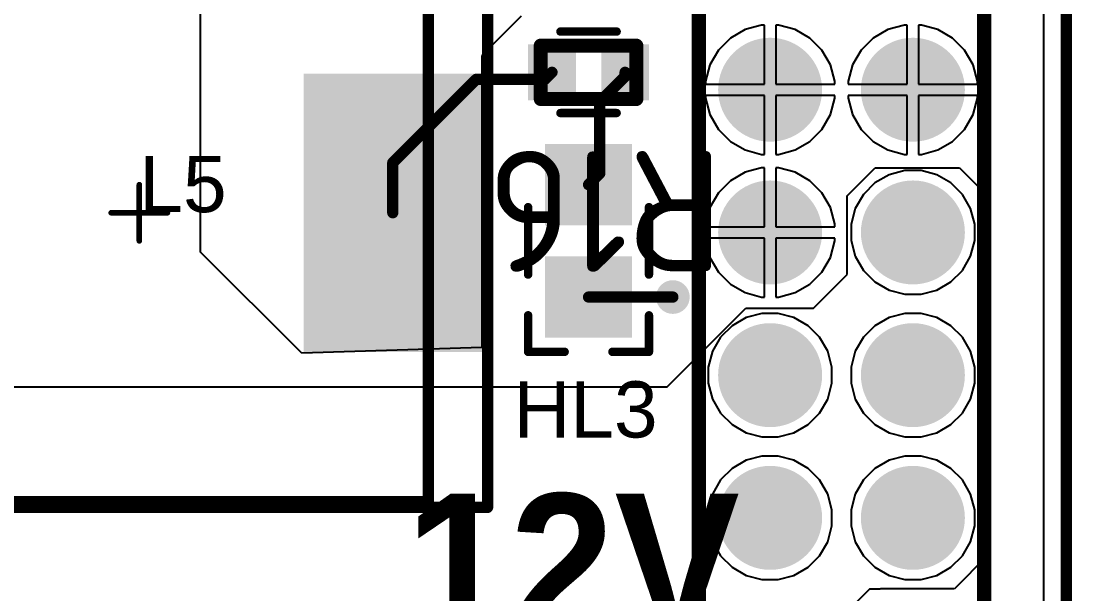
# Model space of a CAD drawing. Header units: inches. Extents: x -1.5 to 75.1, y -0.1 to 70.1.
# Drawn here: x 56.4 to 75.1, y 22.22 to 32.41 of the extents above; entities that cross this region are included whole.
import ezdxf

# ---------------------------------------------------------------- set-up
doc = ezdxf.new("R2010")
doc.units = ezdxf.units.IN
for name, color, linetype in [('Assembly Notes', 56, 'Continuous'), ('Bottom Layer', 5, 'Continuous'), ('Bottom Solder', 6, 'Continuous'), ('Mechanical 13', 56, 'Continuous'), ('Mechanical 15', 56, 'Continuous'), ('Mechanical 16', 56, 'Continuous'), ('Mechanical 4', 56, 'Continuous'), ('Mechanical 5', 56, 'Continuous'), ('Multi-Layer', 9, 'Continuous'), ('Pad Holes', 156, 'Continuous'), ('Top Layer', 1, 'Continuous'), ('Top Overlay', 2, 'Continuous'), ('Top Paste', 8, 'Continuous'), ('Top Solder', 216, 'Continuous'), ('Via Holes', 16, 'Continuous')]:
    doc.layers.add(name, color=color, linetype=linetype)
doc.styles.add('Arial', font='', dxfattribs={"height": 0.2})
doc.styles.add('Century Gothic_Bold', font='', dxfattribs={"height": 0.2})
doc.styles.add('GOST type B', font='', dxfattribs={"height": 0.2})
doc.styles.get('Arial').set_extended_font_data('Arial')
doc.styles.get('Century Gothic_Bold').set_extended_font_data('Century Gothic', bold=True)
doc.styles.get('GOST type B').set_extended_font_data('GOST type B')

# ---------------------------------------------------------------- blocks, each defined once
blk = doc.blocks.new('PLD40_105')
at = {"layer": 'Bottom Layer'}
h = blk.add_hatch(color=5, dxfattribs=at)
edge = h.paths.add_edge_path()
edge.add_arc((-11.43, 1.27), 0.8999982, 0, 360)
h = blk.add_hatch(color=5, dxfattribs=at)
edge = h.paths.add_edge_path()
edge.add_arc((-8.889999999999999, 1.27), 0.8999982, 0, 360)
h = blk.add_hatch(color=5, dxfattribs=at)
edge = h.paths.add_edge_path()
edge.add_arc((-6.35, 1.27), 0.8999982, 0, 360)
h = blk.add_hatch(color=5, dxfattribs=at)
edge = h.paths.add_edge_path()
edge.add_arc((-3.81, 1.27), 0.8999982, 0, 360)
h = blk.add_hatch(color=5, dxfattribs=at)
edge = h.paths.add_edge_path()
edge.add_arc((-11.43, -1.27), 0.8999982, 0, 360)
h = blk.add_hatch(color=5, dxfattribs=at)
edge = h.paths.add_edge_path()
edge.add_arc((-8.889999999999999, -1.27), 0.8999982, 0, 360)
h = blk.add_hatch(color=5, dxfattribs=at)
edge = h.paths.add_edge_path()
edge.add_arc((-6.35, -1.27), 0.8999982, 0, 360)
h = blk.add_hatch(color=5, dxfattribs=at)
edge = h.paths.add_edge_path()
edge.add_arc((-3.81, -1.27), 0.8999982, 0, 360)
at = {"layer": 'Bottom Solder'}
h = blk.add_hatch(color=6, dxfattribs=at)
edge = h.paths.add_edge_path()
edge.add_arc((-11.43, 1.27), 0.9249994199999999, 0, 360)
h = blk.add_hatch(color=6, dxfattribs=at)
edge = h.paths.add_edge_path()
edge.add_arc((-8.889999999999999, 1.27), 0.9249994199999999, 0, 360)
h = blk.add_hatch(color=6, dxfattribs=at)
edge = h.paths.add_edge_path()
edge.add_arc((-6.35, 1.27), 0.9249994199999999, 0, 360)
h = blk.add_hatch(color=6, dxfattribs=at)
edge = h.paths.add_edge_path()
edge.add_arc((-3.81, 1.27), 0.9249994199999999, 0, 360)
h = blk.add_hatch(color=6, dxfattribs=at)
edge = h.paths.add_edge_path()
edge.add_arc((-11.43, -1.27), 0.9249994199999999, 0, 360)
h = blk.add_hatch(color=6, dxfattribs=at)
edge = h.paths.add_edge_path()
edge.add_arc((-8.889999999999999, -1.27), 0.9249994199999999, 0, 360)
h = blk.add_hatch(color=6, dxfattribs=at)
edge = h.paths.add_edge_path()
edge.add_arc((-6.35, -1.27), 0.9249994199999999, 0, 360)
h = blk.add_hatch(color=6, dxfattribs=at)
edge = h.paths.add_edge_path()
edge.add_arc((-3.81, -1.27), 0.9249994199999999, 0, 360)
at = {"layer": 'Multi-Layer'}
h = blk.add_hatch(color=9, dxfattribs=at)
edge = h.paths.add_edge_path()
edge.add_arc((-11.43, 1.27), 0.8999982, 0, 360)
h = blk.add_hatch(color=9, dxfattribs=at)
edge = h.paths.add_edge_path()
edge.add_arc((-8.889999999999999, 1.27), 0.8999982, 0, 360)
h = blk.add_hatch(color=9, dxfattribs=at)
edge = h.paths.add_edge_path()
edge.add_arc((-6.35, 1.27), 0.8999982, 0, 360)
h = blk.add_hatch(color=9, dxfattribs=at)
edge = h.paths.add_edge_path()
edge.add_arc((-3.81, 1.27), 0.8999982, 0, 360)
h = blk.add_hatch(color=9, dxfattribs=at)
edge = h.paths.add_edge_path()
edge.add_arc((-11.43, -1.27), 0.8999982, 0, 360)
h = blk.add_hatch(color=9, dxfattribs=at)
edge = h.paths.add_edge_path()
edge.add_arc((-8.889999999999999, -1.27), 0.8999982, 0, 360)
h = blk.add_hatch(color=9, dxfattribs=at)
edge = h.paths.add_edge_path()
edge.add_arc((-6.35, -1.27), 0.8999982, 0, 360)
h = blk.add_hatch(color=9, dxfattribs=at)
edge = h.paths.add_edge_path()
edge.add_arc((-3.81, -1.27), 0.8999982, 0, 360)
at = {"layer": 'Pad Holes'}
h = blk.add_hatch(color=7, dxfattribs=at)
edge = h.paths.add_edge_path()
edge.add_arc((-11.43, 1.27), 0.499999, 0, 360)
h = blk.add_hatch(color=7, dxfattribs=at)
edge = h.paths.add_edge_path()
edge.add_arc((-8.889999999999999, 1.27), 0.499999, 0, 360)
h = blk.add_hatch(color=7, dxfattribs=at)
edge = h.paths.add_edge_path()
edge.add_arc((-6.35, 1.27), 0.499999, 0, 360)
h = blk.add_hatch(color=7, dxfattribs=at)
edge = h.paths.add_edge_path()
edge.add_arc((-3.81, 1.27), 0.499999, 0, 360)
h = blk.add_hatch(color=7, dxfattribs=at)
edge = h.paths.add_edge_path()
edge.add_arc((-11.43, -1.27), 0.499999, 0, 360)
h = blk.add_hatch(color=7, dxfattribs=at)
edge = h.paths.add_edge_path()
edge.add_arc((-8.889999999999999, -1.27), 0.499999, 0, 360)
h = blk.add_hatch(color=7, dxfattribs=at)
edge = h.paths.add_edge_path()
edge.add_arc((-6.35, -1.27), 0.499999, 0, 360)
h = blk.add_hatch(color=7, dxfattribs=at)
edge = h.paths.add_edge_path()
edge.add_arc((-3.81, -1.27), 0.499999, 0, 360)
at = {"layer": 'Top Layer'}
h = blk.add_hatch(color=1, dxfattribs=at)
edge = h.paths.add_edge_path()
edge.add_arc((-11.43, 1.27), 0.8999982, 0, 360)
h = blk.add_hatch(color=1, dxfattribs=at)
edge = h.paths.add_edge_path()
edge.add_arc((-8.889999999999999, 1.27), 0.8999982, 0, 360)
h = blk.add_hatch(color=1, dxfattribs=at)
edge = h.paths.add_edge_path()
edge.add_arc((-6.35, 1.27), 0.8999982, 0, 360)
h = blk.add_hatch(color=1, dxfattribs=at)
edge = h.paths.add_edge_path()
edge.add_arc((-3.81, 1.27), 0.8999982, 0, 360)
h = blk.add_hatch(color=1, dxfattribs=at)
edge = h.paths.add_edge_path()
edge.add_arc((-11.43, -1.27), 0.8999982, 0, 360)
h = blk.add_hatch(color=1, dxfattribs=at)
edge = h.paths.add_edge_path()
edge.add_arc((-8.889999999999999, -1.27), 0.8999982, 0, 360)
h = blk.add_hatch(color=1, dxfattribs=at)
edge = h.paths.add_edge_path()
edge.add_arc((-6.35, -1.27), 0.8999982, 0, 360)
h = blk.add_hatch(color=1, dxfattribs=at)
edge = h.paths.add_edge_path()
edge.add_arc((-3.81, -1.27), 0.8999982, 0, 360)
at = {"layer": 'Top Solder'}
h = blk.add_hatch(color=216, dxfattribs=at)
edge = h.paths.add_edge_path()
edge.add_arc((-11.43, 1.27), 0.9249994199999999, 0, 360)
h = blk.add_hatch(color=216, dxfattribs=at)
edge = h.paths.add_edge_path()
edge.add_arc((-8.889999999999999, 1.27), 0.9249994199999999, 0, 360)
h = blk.add_hatch(color=216, dxfattribs=at)
edge = h.paths.add_edge_path()
edge.add_arc((-6.35, 1.27), 0.9249994199999999, 0, 360)
h = blk.add_hatch(color=216, dxfattribs=at)
edge = h.paths.add_edge_path()
edge.add_arc((-3.81, 1.27), 0.9249994199999999, 0, 360)
h = blk.add_hatch(color=216, dxfattribs=at)
edge = h.paths.add_edge_path()
edge.add_arc((-11.43, -1.27), 0.9249994199999999, 0, 360)
h = blk.add_hatch(color=216, dxfattribs=at)
edge = h.paths.add_edge_path()
edge.add_arc((-8.889999999999999, -1.27), 0.9249994199999999, 0, 360)
h = blk.add_hatch(color=216, dxfattribs=at)
edge = h.paths.add_edge_path()
edge.add_arc((-6.35, -1.27), 0.9249994199999999, 0, 360)
h = blk.add_hatch(color=216, dxfattribs=at)
edge = h.paths.add_edge_path()
edge.add_arc((-3.81, -1.27), 0.9249994199999999, 0, 360)
at = {"layer": 'Mechanical 13'}
for points in [[(-25.4, 2.54, 0.254, 0.254, 0), (25.4, 2.54, 0.254, 0.254, 0)], [(-25.4, -2.54, 0.254, 0.254, 0), (25.4, -2.54, 0.254, 0.254, 0)]]:
    blk.add_lwpolyline(points, format="xyseb", dxfattribs=at)
blk = doc.blocks.new('0603R_123')
at = {"layer": 'Top Layer'}
for points in [[(-1.05000171, -0.47500032), (-1.05000171, 0.47500032), (-0.25000077, 0.47500032), (-0.25000077, -0.47500032)], [(0.24999823, -0.47500032), (0.24999823, 0.47500032), (1.04999917, 0.47500032), (1.04999917, -0.47500032)]]:
    blk.add_hatch(color=1, dxfattribs=at).paths.add_polyline_path(points)
at = {"layer": 'Top Paste'}
for points in [[(-1.05000171, -0.47500032), (-1.05000171, 0.47500032), (-0.25000077, 0.47500032), (-0.25000077, -0.47500032)], [(0.24999823, -0.47500032), (0.24999823, 0.47500032), (1.04999917, 0.47500032), (1.04999917, -0.47500032)]]:
    blk.add_hatch(color=8, dxfattribs=at).paths.add_polyline_path(points)
at = {"layer": 'Top Solder'}
for points in [[(-1.07500293, -0.50000154), (-1.07500293, 0.50000154), (-0.22499955, 0.50000154), (-0.22499955, -0.50000154)], [(0.22499701, -0.50000154), (0.22499701, 0.50000154), (1.07500039, 0.50000154), (1.07500039, -0.50000154)]]:
    blk.add_hatch(color=216, dxfattribs=at).paths.add_polyline_path(points)
at = {"layer": 'Assembly Notes'}
for points in [[(-0.8500008399999999, 0.47500032, 0.2499995, 0.2499995, 0), (-0.8500008399999999, -0.47500032, 0.2499995, 0.2499995, 0)], [(0.8499983, 0.47500032, 0.2499995, 0.2499995, 0), (-0.8500008399999999, 0.47500032, 0.2499995, 0.2499995, 0)], [(0.8499983, 0.47500032, 0.2499995, 0.2499995, 0), (0.8499983, -0.47500032, 0.2499995, 0.2499995, 0)], [(0.8499983, -0.47500032, 0.2499995, 0.2499995, 0), (-0.8500008399999999, -0.47500032, 0.2499995, 0.2499995, 0)]]:
    blk.add_lwpolyline(points, format="xyseb", dxfattribs=at)
for points in [[(-0.9125000799999999, 0.47500032, 0.12499848, 0.12499848, 1), (-0.7875015999999999, 0.47500032, 0.12499848, 0.12499848, 1)], [(-0.9125000799999999, 0.47500032, 0.12499848, 0.12499848, 1), (-0.7875015999999999, 0.47500032, 0.12499848, 0.12499848, 1)], [(0.78749906, 0.47500032, 0.12499848, 0.12499848, 1), (0.9124975399999999, 0.47500032, 0.12499848, 0.12499848, 1)], [(0.78749906, 0.47500032, 0.12499848, 0.12499848, 1), (0.9124975399999999, 0.47500032, 0.12499848, 0.12499848, 1)], [(-0.9125000799999999, -0.47500032, 0.12499848, 0.12499848, 1), (-0.7875015999999999, -0.47500032, 0.12499848, 0.12499848, 1)], [(-0.9125000799999999, -0.47500032, 0.12499848, 0.12499848, 1), (-0.7875015999999999, -0.47500032, 0.12499848, 0.12499848, 1)], [(0.78749906, -0.47500032, 0.12499848, 0.12499848, 1), (0.9124975399999999, -0.47500032, 0.12499848, 0.12499848, 1)], [(0.78749906, -0.47500032, 0.12499848, 0.12499848, 1), (0.9124975399999999, -0.47500032, 0.12499848, 0.12499848, 1)]]:
    blk.add_lwpolyline(points, format="xyseb", close=True, dxfattribs=at)
at = {"layer": 'Top Overlay'}
for points in [[(0.499999, 0.72500236, 0.1499997, 0.1499997, 0), (-0.499999, 0.72500236, 0.1499997, 0.1499997, 0)], [(0.499999, -0.72500236, 0.1499997, 0.1499997, 0), (-0.499999, -0.72500236, 0.1499997, 0.1499997, 0)]]:
    blk.add_lwpolyline(points, format="xyseb", dxfattribs=at)
for points in [[(-0.53749956, 0.72500236, 0.07499858, 0.07499858, 1), (-0.46249844, 0.72500236, 0.07499858, 0.07499858, 1)], [(0.46249844, 0.72500236, 0.07499858, 0.07499858, 1), (0.53749956, 0.72500236, 0.07499858, 0.07499858, 1)], [(-0.53749956, -0.72500236, 0.07499858, 0.07499858, 1), (-0.46249844, -0.72500236, 0.07499858, 0.07499858, 1)], [(0.46249844, -0.72500236, 0.07499858, 0.07499858, 1), (0.53749956, -0.72500236, 0.07499858, 0.07499858, 1)]]:
    blk.add_lwpolyline(points, format="xyseb", close=True, dxfattribs=at)
at = {"layer": 'Assembly Notes', "style": 'GOST type B'}
blk.add_text('R16', height=2.15000078, dxfattribs=at).set_placement((-2.40000028, 1.39999974))
blk = doc.blocks.new('IHLP_4040_139')
at = {"layer": 'Top Layer'}
for points in [[(-6.095999999999999, 2.4765), (-2.921, 2.4765), (-2.921, -2.4765), (-6.095999999999999, -2.4765)], [(2.921, 2.4765), (6.095999999999999, 2.4765), (6.095999999999999, -2.4765), (2.921, -2.4765)]]:
    blk.add_hatch(color=1, dxfattribs=at).paths.add_polyline_path(points)
at = {"layer": 'Top Paste'}
for points in [[(-6.095999999999999, 2.4765), (-2.921, 2.4765), (-2.921, -2.4765), (-6.095999999999999, -2.4765)], [(2.921, 2.4765), (6.095999999999999, 2.4765), (6.095999999999999, -2.4765), (2.921, -2.4765)]]:
    blk.add_hatch(color=8, dxfattribs=at).paths.add_polyline_path(points)
at = {"layer": 'Top Solder'}
for points in [[(-6.095999999999999, 2.4765), (-2.921, 2.4765), (-2.921, -2.4765), (-6.095999999999999, -2.4765)], [(2.921, 2.4765), (6.095999999999999, 2.4765), (6.095999999999999, -2.4765), (2.921, -2.4765)]]:
    blk.add_hatch(color=216, dxfattribs=at).paths.add_polyline_path(points)
at = {"layer": 'Mechanical 13'}
for points in [[(-5.1435, 5.1435, 0.1999996, 0.1999996, 0), (5.1435, 5.1435, 0.1999996, 0.1999996, 0)], [(-5.1435, -5.1435, 0.1999996, 0.1999996, 0), (-5.1435, 5.1435, 0.1999996, 0.1999996, 0)], [(5.1435, -5.1435, 0.1999996, 0.1999996, 0), (5.1435, 5.1435, 0.1999996, 0.1999996, 0)], [(-5.1435, -5.1435, 0.1999996, 0.1999996, 0), (5.1435, -5.1435, 0.1999996, 0.1999996, 0)]]:
    blk.add_lwpolyline(points, format="xyseb", dxfattribs=at)
for points in [[(-5.1934999, 5.1435, 0.0999998, 0.0999998, 1), (-5.0935001, 5.1435, 0.0999998, 0.0999998, 1)], [(-5.1934999, 5.1435, 0.0999998, 0.0999998, 1), (-5.0935001, 5.1435, 0.0999998, 0.0999998, 1)], [(5.0935001, 5.1435, 0.0999998, 0.0999998, 1), (5.1934999, 5.1435, 0.0999998, 0.0999998, 1)], [(5.0935001, 5.1435, 0.0999998, 0.0999998, 1), (5.1934999, 5.1435, 0.0999998, 0.0999998, 1)], [(-5.1934999, -5.1435, 0.0999998, 0.0999998, 1), (-5.0935001, -5.1435, 0.0999998, 0.0999998, 1)], [(-5.1934999, -5.1435, 0.0999998, 0.0999998, 1), (-5.0935001, -5.1435, 0.0999998, 0.0999998, 1)], [(5.0935001, -5.1435, 0.0999998, 0.0999998, 1), (5.1934999, -5.1435, 0.0999998, 0.0999998, 1)], [(5.0935001, -5.1435, 0.0999998, 0.0999998, 1), (5.1934999, -5.1435, 0.0999998, 0.0999998, 1)]]:
    blk.add_lwpolyline(points, format="xyseb", close=True, dxfattribs=at)
at = {"layer": 'Mechanical 15'}
for points in [[(-6.195999799999999, 5.2434998, 0.1999996, 0.1999996, 0), (6.195999799999999, 5.2434998, 0.1999996, 0.1999996, 0)], [(-6.195999799999999, -5.2434998, 0.1999996, 0.1999996, 0), (-6.195999799999999, 5.2434998, 0.1999996, 0.1999996, 0)], [(6.195999799999999, -5.2434998, 0.1999996, 0.1999996, 0), (6.195999799999999, 5.2434998, 0.1999996, 0.1999996, 0)], [(-6.195999799999999, -5.2434998, 0.1999996, 0.1999996, 0), (6.195999799999999, -5.2434998, 0.1999996, 0.1999996, 0)]]:
    blk.add_lwpolyline(points, format="xyseb", dxfattribs=at)
for points in [[(-6.2459997, 5.2434998, 0.0999998, 0.0999998, 1), (-6.1459999, 5.2434998, 0.0999998, 0.0999998, 1)], [(-6.2459997, 5.2434998, 0.0999998, 0.0999998, 1), (-6.1459999, 5.2434998, 0.0999998, 0.0999998, 1)], [(6.1459999, 5.2434998, 0.0999998, 0.0999998, 1), (6.2459997, 5.2434998, 0.0999998, 0.0999998, 1)], [(6.1459999, 5.2434998, 0.0999998, 0.0999998, 1), (6.2459997, 5.2434998, 0.0999998, 0.0999998, 1)], [(-6.2459997, -5.2434998, 0.0999998, 0.0999998, 1), (-6.1459999, -5.2434998, 0.0999998, 0.0999998, 1)], [(-6.2459997, -5.2434998, 0.0999998, 0.0999998, 1), (-6.1459999, -5.2434998, 0.0999998, 0.0999998, 1)], [(6.1459999, -5.2434998, 0.0999998, 0.0999998, 1), (6.2459997, -5.2434998, 0.0999998, 0.0999998, 1)], [(6.1459999, -5.2434998, 0.0999998, 0.0999998, 1), (6.2459997, -5.2434998, 0.0999998, 0.0999998, 1)]]:
    blk.add_lwpolyline(points, format="xyseb", close=True, dxfattribs=at)
at = {"layer": 'Mechanical 16'}
for points in [[(0, -0.499999, 0.0999998, 0.0999998, 0), (0, 0.499999, 0.0999998, 0.0999998, 0)], [(-0.499999, 0, 0.0999998, 0.0999998, 0), (0.499999, 0, 0.0999998, 0.0999998, 0)]]:
    blk.add_lwpolyline(points, format="xyseb", dxfattribs=at)
for points in [[(-0.02499868, 0.499999, 0.0499999, 0.0499999, 1), (0.02499868, 0.499999, 0.0499999, 0.0499999, 1)], [(-0.5249976799999999, 0, 0.0499999, 0.0499999, 1), (-0.47500032, 0, 0.0499999, 0.0499999, 1)], [(0.47500032, 0, 0.0499999, 0.0499999, 1), (0.5249976799999999, 0, 0.0499999, 0.0499999, 1)], [(-0.02499868, -0.499999, 0.0499999, 0.0499999, 1), (0.02499868, -0.499999, 0.0499999, 0.0499999, 1)]]:
    blk.add_lwpolyline(points, format="xyseb", close=True, dxfattribs=at)
at = {"layer": 'Mechanical 5'}
for points in [[(-6.195999799999999, 5.2434998, 0.1999996, 0.1999996, 0), (6.195999799999999, 5.2434998, 0.1999996, 0.1999996, 0)], [(-6.195999799999999, -5.2434998, 0.1999996, 0.1999996, 0), (-6.195999799999999, 5.2434998, 0.1999996, 0.1999996, 0)], [(6.195999799999999, -5.2434998, 0.1999996, 0.1999996, 0), (6.195999799999999, 5.2434998, 0.1999996, 0.1999996, 0)], [(-6.195999799999999, -5.2434998, 0.1999996, 0.1999996, 0), (6.195999799999999, -5.2434998, 0.1999996, 0.1999996, 0)]]:
    blk.add_lwpolyline(points, format="xyseb", dxfattribs=at)
for points in [[(-6.2459997, 5.2434998, 0.0999998, 0.0999998, 1), (-6.1459999, 5.2434998, 0.0999998, 0.0999998, 1)], [(-6.2459997, 5.2434998, 0.0999998, 0.0999998, 1), (-6.1459999, 5.2434998, 0.0999998, 0.0999998, 1)], [(6.1459999, 5.2434998, 0.0999998, 0.0999998, 1), (6.2459997, 5.2434998, 0.0999998, 0.0999998, 1)], [(6.1459999, 5.2434998, 0.0999998, 0.0999998, 1), (6.2459997, 5.2434998, 0.0999998, 0.0999998, 1)], [(-6.2459997, -5.2434998, 0.0999998, 0.0999998, 1), (-6.1459999, -5.2434998, 0.0999998, 0.0999998, 1)], [(-6.2459997, -5.2434998, 0.0999998, 0.0999998, 1), (-6.1459999, -5.2434998, 0.0999998, 0.0999998, 1)], [(6.1459999, -5.2434998, 0.0999998, 0.0999998, 1), (6.2459997, -5.2434998, 0.0999998, 0.0999998, 1)], [(6.1459999, -5.2434998, 0.0999998, 0.0999998, 1), (6.2459997, -5.2434998, 0.0999998, 0.0999998, 1)]]:
    blk.add_lwpolyline(points, format="xyseb", close=True, dxfattribs=at)
at = {"layer": 'Top Overlay'}
for points in [[(-5.1435, 5.1435, 0.1999996, 0.1999996, 0), (5.1435, 5.1435, 0.1999996, 0.1999996, 0)], [(-5.1435, 2.85150052, 0.1999996, 0.1999996, 0), (-5.1435, 5.1435, 0.1999996, 0.1999996, 0)], [(5.1435, 2.85150052, 0.1999996, 0.1999996, 0), (5.1435, 5.1435, 0.1999996, 0.1999996, 0)], [(-5.1435, -5.1435, 0.1999996, 0.1999996, 0), (-5.1435, -2.85150052, 0.1999996, 0.1999996, 0)], [(5.1435, -5.1435, 0.1999996, 0.1999996, 0), (5.1435, -2.85150052, 0.1999996, 0.1999996, 0)], [(-5.1435, -5.1435, 0.1999996, 0.1999996, 0), (5.1435, -5.1435, 0.1999996, 0.1999996, 0)]]:
    blk.add_lwpolyline(points, format="xyseb", dxfattribs=at)
for points in [[(-5.1934999, 5.1435, 0.0999998, 0.0999998, 1), (-5.0935001, 5.1435, 0.0999998, 0.0999998, 1)], [(-5.1934999, 5.1435, 0.0999998, 0.0999998, 1), (-5.0935001, 5.1435, 0.0999998, 0.0999998, 1)], [(5.0935001, 5.1435, 0.0999998, 0.0999998, 1), (5.1934999, 5.1435, 0.0999998, 0.0999998, 1)], [(5.0935001, 5.1435, 0.0999998, 0.0999998, 1), (5.1934999, 5.1435, 0.0999998, 0.0999998, 1)], [(-5.1934999, 2.85150052, 0.0999998, 0.0999998, 1), (-5.0935001, 2.85150052, 0.0999998, 0.0999998, 1)], [(5.0935001, 2.85150052, 0.0999998, 0.0999998, 1), (5.1934999, 2.85150052, 0.0999998, 0.0999998, 1)], [(-5.1934999, -2.85150052, 0.0999998, 0.0999998, 1), (-5.0935001, -2.85150052, 0.0999998, 0.0999998, 1)], [(5.0935001, -2.85150052, 0.0999998, 0.0999998, 1), (5.1934999, -2.85150052, 0.0999998, 0.0999998, 1)], [(-5.1934999, -5.1435, 0.0999998, 0.0999998, 1), (-5.0935001, -5.1435, 0.0999998, 0.0999998, 1)], [(-5.1934999, -5.1435, 0.0999998, 0.0999998, 1), (-5.0935001, -5.1435, 0.0999998, 0.0999998, 1)], [(5.0935001, -5.1435, 0.0999998, 0.0999998, 1), (5.1934999, -5.1435, 0.0999998, 0.0999998, 1)], [(5.0935001, -5.1435, 0.0999998, 0.0999998, 1), (5.1934999, -5.1435, 0.0999998, 0.0999998, 1)]]:
    blk.add_lwpolyline(points, format="xyseb", close=True, dxfattribs=at)
at = {"layer": 'Mechanical 5', "style": 'Arial'}
blk.add_text('L5', height=1.00000054, dxfattribs=at).set_placement((-1.27e-05, 0.01108202))
blk = doc.blocks.new('0805D_147')
at = {"layer": 'Top Layer'}
for points in [[(-1.70000041, -0.7499997700000002), (-1.70000041, 0.7499997699999997), (-0.3000006700000001, 0.7499997700000002), (-0.3000006699999999, -0.7499997699999997)], [(0.3000006700000001, -0.7499997700000002), (0.3000006699999999, 0.7499997699999997), (1.70000041, 0.7499997700000002), (1.70000041, -0.7499997699999997)]]:
    blk.add_hatch(color=1, dxfattribs=at).paths.add_polyline_path(points)
at = {"layer": 'Top Paste'}
for points in [[(-1.70000041, -0.7499997700000002), (-1.70000041, 0.7499997699999997), (-0.3000006700000001, 0.7499997700000002), (-0.3000006699999999, -0.7499997699999997)], [(0.3000006700000001, -0.7499997700000002), (0.3000006699999999, 0.7499997699999997), (1.70000041, 0.7499997700000002), (1.70000041, -0.7499997699999997)]]:
    blk.add_hatch(color=8, dxfattribs=at).paths.add_polyline_path(points)
at = {"layer": 'Top Solder'}
for points in [[(-1.72500163, -0.7750009900000001), (-1.72500163, 0.7750009899999998), (-0.2749994500000001, 0.7750009900000001), (-0.2749994499999999, -0.7750009899999998)], [(0.2749994500000001, -0.7750009900000001), (0.2749994499999999, 0.7750009899999998), (1.72500163, 0.7750009900000001), (1.72500163, -0.7750009899999998)]]:
    blk.add_hatch(color=216, dxfattribs=at).paths.add_polyline_path(points)
at = {"layer": 'Top Overlay'}
for points in [[(0.5999987999999999, 1.07499912, 0.1499997, 0.1499997, 0), (-0.5999987999999999, 1.07499912, 0.1499997, 0.1499997, 0)], [(1.97499986, 1.07499912, 0.1499997, 0.1499997, 0), (1.32500116, 1.07499912, 0.1499997, 0.1499997, 0)], [(1.97499986, 0.4250004199999999, 0.1499997, 0.1499997, 0), (1.97499986, 1.07499912, 0.1499997, 0.1499997, 0)], [(1.97499986, -1.07499912, 0.1499997, 0.1499997, 0), (1.97499986, -0.4250004199999999, 0.1499997, 0.1499997, 0)], [(0.5999987999999999, -1.07499912, 0.1499997, 0.1499997, 0), (-0.5999987999999999, -1.07499912, 0.1499997, 0.1499997, 0)], [(1.97499986, -1.07499912, 0.1499997, 0.1499997, 0), (1.32500116, -1.07499912, 0.1499997, 0.1499997, 0)]]:
    blk.add_lwpolyline(points, format="xyseb", dxfattribs=at)
for points in [[(-0.63749936, 1.07499912, 0.07499858, 0.07499858, 1), (-0.56249824, 1.07499912, 0.07499858, 0.07499858, 1)], [(0.56249824, 1.07499912, 0.07499858, 0.07499858, 1), (0.63749936, 1.07499912, 0.07499858, 0.07499858, 1)], [(1.2875006, 1.07499912, 0.07499858, 0.07499858, 1), (1.36250172, 1.07499912, 0.07499858, 0.07499858, 1)], [(1.9374993, 1.07499912, 0.07499858, 0.07499858, 1), (2.01250042, 1.07499912, 0.07499858, 0.07499858, 1)], [(1.9374993, 1.07499912, 0.07499858, 0.07499858, 1), (2.01250042, 1.07499912, 0.07499858, 0.07499858, 1)], [(1.9374993, 0.4250004199999999, 0.07499858, 0.07499858, 1), (2.01250042, 0.4250004199999999, 0.07499858, 0.07499858, 1)], [(1.9374993, -0.4250004199999999, 0.07499858, 0.07499858, 1), (2.01250042, -0.4250004199999999, 0.07499858, 0.07499858, 1)], [(-0.63749936, -1.07499912, 0.07499858, 0.07499858, 1), (-0.56249824, -1.07499912, 0.07499858, 0.07499858, 1)], [(0.56249824, -1.07499912, 0.07499858, 0.07499858, 1), (0.63749936, -1.07499912, 0.07499858, 0.07499858, 1)], [(1.2875006, -1.07499912, 0.07499858, 0.07499858, 1), (1.36250172, -1.07499912, 0.07499858, 0.07499858, 1)], [(1.9374993, -1.07499912, 0.07499858, 0.07499858, 1), (2.01250042, -1.07499912, 0.07499858, 0.07499858, 1)], [(1.9374993, -1.07499912, 0.07499858, 0.07499858, 1), (2.01250042, -1.07499912, 0.07499858, 0.07499858, 1)]]:
    blk.add_lwpolyline(points, format="xyseb", close=True, dxfattribs=at)

msp = doc.modelspace()

# ---------------------------------------------------------------- hatches: boundary and pattern name
at = {"layer": 'Bottom Layer'}
h = msp.add_hatch(color=5, dxfattribs=at)
edge = h.paths.add_edge_path()
edge.add_arc((68.00000116, 27.50000088), 0.2999994, 0, 360)
at = {"layer": 'Top Layer'}
h = msp.add_hatch(color=1, dxfattribs=at)
edge = h.paths.add_edge_path()
edge.add_arc((68.00000116, 27.50000088), 0.2999994, 0, 360)
at = {"layer": 'Via Holes'}
h = msp.add_hatch(color=7, dxfattribs=at)
edge = h.paths.add_edge_path()
edge.add_arc((68.00000116, 27.50000088), 0.1499997, 0, 360)

# ---------------------------------------------------------------- linework, layer by layer
at = {"layer": 'Bottom Layer'}
for p, q in [((74.59217745999999, 64.74240544), (74.59217745999999, 5.25759426)), ((69.28611746, 32.26162966), (69.02388531999999, 32.11022788)), ((69.57860099999999, 32.33999882), (69.28611746, 32.26162966)), ((69.63000044, 32.33999882), (69.57860099999999, 32.33999882)), ((69.63000044, 31.29000092), (69.63000044, 32.33999882)), ((69.88139948, 32.33999882), (69.83000003999999, 32.33999882)), ((69.83000003999999, 32.33999882), (69.83000003999999, 31.29000092)), ((70.17388302, 32.26162966), (69.88139948, 32.33999882)), ((70.43611516, 32.11022788), (70.17388302, 32.26162966)), ((71.82611745999999, 32.26162966), (71.56388532, 32.11022788)), ((72.118601, 32.33999882), (71.82611745999999, 32.26162966)), ((72.17000044, 32.33999882), (72.118601, 32.33999882)), ((72.17000044, 31.29000092), (72.17000044, 32.33999882)), ((72.42139948, 32.33999882), (72.37000004, 32.33999882)), ((72.37000004, 32.33999882), (72.37000004, 31.29000092)), ((72.71388302, 32.26162966), (72.42139948, 32.33999882)), ((72.97611515999999, 32.11022788), (72.71388302, 32.26162966)), ((69.02388531999999, 32.11022788), (68.80977347999999, 31.89611604)), ((70.650227, 31.89611604), (70.43611516, 32.11022788)), ((71.56388532, 32.11022788), (71.34977348, 31.89611604)), ((73.19022700000001, 31.89611604), (72.97611515999999, 32.11022788)), ((68.80977347999999, 31.89611604), (68.65837169999999, 31.6338839)), ((70.80162877999999, 31.6338839), (70.650227, 31.89611604)), ((71.34977348, 31.89611604), (71.1983717, 31.6338839)), ((73.34162878, 31.6338839), (73.19022700000001, 31.89611604)), ((68.65837169999999, 31.6338839), (68.58000254, 31.34140036)), ((70.87999794, 31.34140036), (70.80162877999999, 31.6338839)), ((71.1983717, 31.6338839), (71.12000254, 31.34140036)), ((73.41999794, 31.34140036), (73.34162878, 31.6338839)), ((68.58000254, 31.34140036), (68.58000254, 31.29000092)), ((68.58000254, 31.29000092), (69.63000044, 31.29000092)), ((69.83000003999999, 31.29000092), (70.87999794, 31.29000092)), ((70.87999794, 31.29000092), (70.87999794, 31.34140036)), ((71.12000254, 31.34140036), (71.12000254, 31.29000092)), ((71.12000254, 31.29000092), (72.17000044, 31.29000092)), ((72.37000004, 31.29000092), (73.41999794, 31.29000092)), ((73.41999794, 31.29000092), (73.41999794, 31.34140036)), ((69.63000044, 31.09000132), (68.58000254, 31.09000132)), ((68.58000254, 31.09000132), (68.58000254, 31.03860188)), ((68.58000254, 31.03860188), (68.65837169999999, 30.74611834)), ((69.63000044, 30.04000342), (69.63000044, 31.09000132)), ((70.87999794, 31.09000132), (69.83000003999999, 31.09000132)), ((69.83000003999999, 31.09000132), (69.83000003999999, 30.04000342)), ((70.80162877999999, 30.74611834), (70.87999794, 31.03860188)), ((70.87999794, 31.03860188), (70.87999794, 31.09000132)), ((72.17000044, 31.09000132), (71.12000254, 31.09000132)), ((71.12000254, 31.09000132), (71.12000254, 31.03860188)), ((71.12000254, 31.03860188), (71.1983717, 30.74611834)), ((72.17000044, 30.04000342), (72.17000044, 31.09000132)), ((73.41999794, 31.09000132), (72.37000004, 31.09000132)), ((72.37000004, 31.09000132), (72.37000004, 30.04000342)), ((73.34162878, 30.74611834), (73.41999794, 31.03860188)), ((73.41999794, 31.03860188), (73.41999794, 31.09000132)), ((68.65837169999999, 30.74611834), (68.80977347999999, 30.4838862)), ((70.650227, 30.4838862), (70.80162877999999, 30.74611834)), ((71.1983717, 30.74611834), (71.34977348, 30.4838862)), ((73.19022700000001, 30.4838862), (73.34162878, 30.74611834)), ((68.80977347999999, 30.4838862), (69.02388531999999, 30.26977436)), ((70.43611516, 30.26977436), (70.650227, 30.4838862)), ((71.34977348, 30.4838862), (71.56388532, 30.26977436)), ((72.97611515999999, 30.26977436), (73.19022700000001, 30.4838862)), ((69.02388531999999, 30.26977436), (69.28611746, 30.11837258)), ((69.28611746, 30.11837258), (69.57860099999999, 30.04000342)), ((69.88139948, 30.04000342), (70.17388302, 30.11837258)), ((70.17388302, 30.11837258), (70.43611516, 30.26977436)), ((71.56388532, 30.26977436), (71.82611745999999, 30.11837258)), ((71.82611745999999, 30.11837258), (72.118601, 30.04000342)), ((72.42139948, 30.04000342), (72.71388302, 30.11837258)), ((72.71388302, 30.11837258), (72.97611515999999, 30.26977436)), ((69.57860099999999, 30.04000342), (69.63000044, 30.04000342)), ((69.83000003999999, 30.04000342), (69.88139948, 30.04000342)), ((72.118601, 30.04000342), (72.17000044, 30.04000342)), ((72.37000004, 30.04000342), (72.42139948, 30.04000342)), ((69.57860099999999, 29.79999882), (69.28611746, 29.72162966)), ((69.63000044, 29.79999882), (69.57860099999999, 29.79999882)), ((69.63000044, 28.75000092), (69.63000044, 29.79999882)), ((69.88139948, 29.79999882), (69.83000003999999, 29.79999882)), ((69.83000003999999, 29.79999882), (69.83000003999999, 28.75000092)), ((70.17388302, 29.72162966), (69.88139948, 29.79999882)), ((72.12518213999999, 29.74999892), (71.84541638, 29.6750359)), ((72.41481834, 29.74999892), (72.12518213999999, 29.74999892)), ((72.69458409999999, 29.6750359), (72.41481834, 29.74999892)), ((69.02388531999999, 29.57022788), (68.80977347999999, 29.35611604)), ((69.28611746, 29.72162966), (69.02388531999999, 29.57022788)), ((70.43611516, 29.57022788), (70.17388302, 29.72162966)), ((70.650227, 29.35611604), (70.43611516, 29.57022788)), ((71.84541638, 29.6750359), (71.59458629999999, 29.5302178)), ((72.94541418, 29.5302178), (72.69458409999999, 29.6750359)), ((68.80977347999999, 29.35611604), (68.65837169999999, 29.0938839)), ((70.80162877999999, 29.0938839), (70.650227, 29.35611604)), ((71.59458629999999, 29.5302178), (71.38978356, 29.32541506)), ((73.15021692, 29.32541506), (72.94541418, 29.5302178)), ((71.38978356, 29.32541506), (71.24496545999999, 29.07458498)), ((73.29503502, 29.07458498), (73.15021692, 29.32541506)), ((68.65837169999999, 29.0938839), (68.58000254, 28.80140036)), ((70.87999794, 28.80140036), (70.80162877999999, 29.0938839)), ((71.24496545999999, 29.07458498), (71.17000243999999, 28.79481922)), ((73.36999804, 28.79481922), (73.29503502, 29.07458498)), ((68.58000254, 28.80140036), (68.58000254, 28.75000092)), ((70.87999794, 28.75000092), (70.87999794, 28.80140036)), ((71.17000243999999, 28.79481922), (71.17000243999999, 28.50518302)), ((73.36999804, 28.50518302), (73.36999804, 28.79481922)), ((68.58000254, 28.75000092), (69.63000044, 28.75000092)), ((69.83000003999999, 28.75000092), (70.87999794, 28.75000092)), ((69.63000044, 28.55000132), (68.58000254, 28.55000132)), ((68.58000254, 28.55000132), (68.58000254, 28.49860188)), ((68.58000254, 28.49860188), (68.65837169999999, 28.20611834)), ((69.63000044, 27.50000342), (69.63000044, 28.55000132)), ((70.87999794, 28.55000132), (69.83000003999999, 28.55000132)), ((69.83000003999999, 28.55000132), (69.83000003999999, 27.50000342)), ((70.80162877999999, 28.20611834), (70.87999794, 28.49860188)), ((70.87999794, 28.49860188), (70.87999794, 28.55000132)), ((71.17000243999999, 28.50518302), (71.24496545999999, 28.22541726)), ((73.29503502, 28.22541726), (73.36999804, 28.50518302)), ((68.65837169999999, 28.20611834), (68.80977347999999, 27.9438862)), ((70.650227, 27.9438862), (70.80162877999999, 28.20611834)), ((71.24496545999999, 28.22541726), (71.38978356, 27.97458718)), ((73.15021692, 27.97458718), (73.29503502, 28.22541726)), ((68.80977347999999, 27.9438862), (69.02388531999999, 27.72977436)), ((70.43611516, 27.72977436), (70.650227, 27.9438862)), ((71.38978356, 27.97458718), (71.59458629999999, 27.76978444)), ((72.94541418, 27.76978444), (73.15021692, 27.97458718)), ((69.02388531999999, 27.72977436), (69.28611746, 27.57837258)), ((70.17388302, 27.57837258), (70.43611516, 27.72977436)), ((71.59458629999999, 27.76978444), (71.84541638, 27.62496634)), ((72.69458409999999, 27.62496634), (72.94541418, 27.76978444)), ((69.28611746, 27.57837258), (69.57860099999999, 27.50000342)), ((69.57860099999999, 27.50000342), (69.63000044, 27.50000342)), ((69.83000003999999, 27.50000342), (69.88139948, 27.50000342)), ((69.88139948, 27.50000342), (70.17388302, 27.57837258)), ((71.84541638, 27.62496634), (72.12518213999999, 27.55000332)), ((72.12518213999999, 27.55000332), (72.41481834, 27.55000332)), ((72.41481834, 27.55000332), (72.69458409999999, 27.62496634)), ((69.30541638, 27.1350359), (69.0545863, 26.9902178)), ((69.58518214, 27.20999892), (69.30541638, 27.1350359)), ((69.87481834, 27.20999892), (69.58518214, 27.20999892)), ((70.1545841, 27.1350359), (69.87481834, 27.20999892)), ((70.40541418, 26.9902178), (70.1545841, 27.1350359)), ((71.84541638, 27.1350359), (71.59458629999999, 26.9902178)), ((72.12518213999999, 27.20999892), (71.84541638, 27.1350359)), ((72.41481834, 27.20999892), (72.12518213999999, 27.20999892)), ((72.69458409999999, 27.1350359), (72.41481834, 27.20999892)), ((72.94541418, 26.9902178), (72.69458409999999, 27.1350359)), ((69.0545863, 26.9902178), (68.84978355999999, 26.78541506)), ((70.61021692, 26.78541506), (70.40541418, 26.9902178)), ((71.59458629999999, 26.9902178), (71.38978356, 26.78541506)), ((73.15021692, 26.78541506), (72.94541418, 26.9902178)), ((68.84978355999999, 26.78541506), (68.70496546, 26.53458497999999)), ((70.75503502, 26.53458497999999), (70.61021692, 26.78541506)), ((71.38978356, 26.78541506), (71.24496545999999, 26.53458497999999)), ((73.29503502, 26.53458497999999), (73.15021692, 26.78541506)), ((68.70496546, 26.53458497999999), (68.63000244, 26.25481922)), ((70.82999803999999, 26.25481922), (70.75503502, 26.53458497999999)), ((71.24496545999999, 26.53458497999999), (71.17000243999999, 26.25481922)), ((73.36999804, 26.25481922), (73.29503502, 26.53458497999999)), ((68.63000244, 26.25481922), (68.63000244, 25.96518302)), ((70.82999803999999, 25.96518302), (70.82999803999999, 26.25481922)), ((71.17000243999999, 26.25481922), (71.17000243999999, 25.96518302)), ((73.36999804, 25.96518302), (73.36999804, 26.25481922)), ((68.63000244, 25.96518302), (68.70496546, 25.68541726)), ((70.75503502, 25.68541726), (70.82999803999999, 25.96518302)), ((71.17000243999999, 25.96518302), (71.24496545999999, 25.68541726)), ((73.29503502, 25.68541726), (73.36999804, 25.96518302)), ((68.70496546, 25.68541726), (68.84978355999999, 25.43458718)), ((70.61021692, 25.43458718), (70.75503502, 25.68541726)), ((71.24496545999999, 25.68541726), (71.38978356, 25.43458718)), ((73.15021692, 25.43458718), (73.29503502, 25.68541726)), ((68.84978355999999, 25.43458718), (69.0545863, 25.22978444)), ((70.40541418, 25.22978444), (70.61021692, 25.43458718)), ((71.38978356, 25.43458718), (71.59458629999999, 25.22978444)), ((72.94541418, 25.22978444), (73.15021692, 25.43458718)), ((69.0545863, 25.22978444), (69.30541638, 25.08496634)), ((69.30541638, 25.08496634), (69.58518214, 25.01000332)), ((69.87481834, 25.01000332), (70.1545841, 25.08496634)), ((70.1545841, 25.08496634), (70.40541418, 25.22978444)), ((71.59458629999999, 25.22978444), (71.84541638, 25.08496634)), ((71.84541638, 25.08496634), (72.12518213999999, 25.01000332)), ((72.41481834, 25.01000332), (72.69458409999999, 25.08496634)), ((72.69458409999999, 25.08496634), (72.94541418, 25.22978444)), ((69.58518214, 25.01000332), (69.87481834, 25.01000332)), ((72.12518213999999, 25.01000332), (72.41481834, 25.01000332)), ((69.30541638, 24.5950359), (69.0545863, 24.4502178)), ((69.58518214, 24.66999892), (69.30541638, 24.5950359)), ((69.87481834, 24.66999892), (69.58518214, 24.66999892)), ((70.1545841, 24.5950359), (69.87481834, 24.66999892)), ((70.40541418, 24.4502178), (70.1545841, 24.5950359)), ((71.84541638, 24.5950359), (71.59458629999999, 24.4502178)), ((72.12518213999999, 24.66999892), (71.84541638, 24.5950359)), ((72.41481834, 24.66999892), (72.12518213999999, 24.66999892)), ((72.69458409999999, 24.5950359), (72.41481834, 24.66999892)), ((72.94541418, 24.4502178), (72.69458409999999, 24.5950359)), ((69.0545863, 24.4502178), (68.84978355999999, 24.24541506)), ((70.61021692, 24.24541506), (70.40541418, 24.4502178)), ((71.59458629999999, 24.4502178), (71.38978356, 24.24541506)), ((73.15021692, 24.24541506), (72.94541418, 24.4502178)), ((68.84978355999999, 24.24541506), (68.70496546, 23.99458498)), ((70.75503502, 23.99458498), (70.61021692, 24.24541506)), ((71.38978356, 24.24541506), (71.24496545999999, 23.99458498)), ((73.29503502, 23.99458498), (73.15021692, 24.24541506)), ((68.70496546, 23.99458498), (68.63000244, 23.71481922)), ((70.82999803999999, 23.71481922), (70.75503502, 23.99458498)), ((71.24496545999999, 23.99458498), (71.17000243999999, 23.71481922)), ((73.36999804, 23.71481922), (73.29503502, 23.99458498)), ((68.63000244, 23.71481922), (68.63000244, 23.42518302)), ((70.82999803999999, 23.42518302), (70.82999803999999, 23.71481922)), ((71.17000243999999, 23.71481922), (71.17000243999999, 23.42518302)), ((73.36999804, 23.42518302), (73.36999804, 23.71481922)), ((68.63000244, 23.42518302), (68.70496546, 23.14541726)), ((70.75503502, 23.14541726), (70.82999803999999, 23.42518302)), ((71.17000243999999, 23.42518302), (71.24496545999999, 23.14541726)), ((73.29503502, 23.14541726), (73.36999804, 23.42518302)), ((68.70496546, 23.14541726), (68.84978355999999, 22.89458718)), ((70.61021692, 22.89458718), (70.75503502, 23.14541726)), ((71.24496545999999, 23.14541726), (71.38978356, 22.89458718)), ((73.15021692, 22.89458718), (73.29503502, 23.14541726)), ((68.84978355999999, 22.89458718), (69.0545863, 22.68978444)), ((70.40541418, 22.68978444), (70.61021692, 22.89458718)), ((71.38978356, 22.89458718), (71.59458629999999, 22.68978444)), ((72.94541418, 22.68978444), (73.15021692, 22.89458718)), ((69.0545863, 22.68978444), (69.30541638, 22.54496634)), ((70.1545841, 22.54496634), (70.40541418, 22.68978444)), ((71.59458629999999, 22.68978444), (71.84541638, 22.54496634)), ((72.69458409999999, 22.54496634), (72.94541418, 22.68978444)), ((69.30541638, 22.54496634), (69.58518214, 22.47000332)), ((69.58518214, 22.47000332), (69.87481834, 22.47000332)), ((69.87481834, 22.47000332), (70.1545841, 22.54496634)), ((71.84541638, 22.54496634), (72.12518213999999, 22.47000332)), ((72.12518213999999, 22.47000332), (72.41481834, 22.47000332)), ((72.41481834, 22.47000332), (72.69458409999999, 22.54496634))]:
    msp.add_line(p, q, dxfattribs=at)
at = {"layer": 'Mechanical 4'}
msp.add_lwpolyline([(74.99999986, 3.99999962, 0.1999996, 0.1999996, 0), (74.99999986, 66.00000007999999, 0.1999996, 0.1999996, 0)], format="xyseb", dxfattribs=at)
at = {"layer": 'Top Layer'}
for p, q in [((59.60000017999999, 28.29999928), (59.60000017999999, 36.70000026)), ((65.30000148, 32.50000104), (64.60000034, 31.7999999)), ((64.60000034, 31.7999999), (64.60000034, 26.60000014)), ((71.10000004, 29.29999474), (71.59999395999999, 29.79999882)), ((71.59999395999999, 29.79999882), (73.09999857999999, 29.79999882)), ((73.09999857999999, 29.79999882), (73.60000011999999, 29.30000236)), ((71.10000004, 27.90000008), (71.10000004, 29.29999474)), ((73.60000011999999, 29.30000236), (73.60000011999999, 22.89998722)), ((61.39999912, 26.50000034), (59.60000017999999, 28.29999928)), ((70.49999869999999, 27.29999874), (71.10000004, 27.90000008)), ((67.89999882, 25.899999), (69.29999855999999, 27.29999874)), ((69.29999855999999, 27.29999874), (70.49999869999999, 27.29999874)), ((64.60000034, 26.60000014), (61.39999912, 26.50000034)), ((48.59999678, 25.899999), (67.89999882, 25.899999)), ((73.60000011999999, 22.89998722), (73.00326267999999, 22.30326756)), ((71.50000177999999, 22.30000112), (70.90000044, 21.69999978)), ((71.68030621999999, 22.30000112), (71.50000177999999, 22.30000112)), ((71.6999963, 22.3039178), (71.68030621999999, 22.30000112)), ((72.99999878, 22.3039178), (71.6999963, 22.3039178)), ((73.00326267999999, 22.30326756), (72.99999878, 22.3039178))]:
    msp.add_line(p, q, dxfattribs=at)
for points in [[(65.72650304, 31.37650062, 0.1999996, 0.1999996, 0), (65.85000038, 31.49999796, 0.1999996, 0.1999996, 0)], [(67.15000031999999, 31.42499938, 0.1999996, 0.1999996, 0), (67.15000031999999, 31.49999796, 0.1999996, 0.1999996, 0)], [(63.01700121999999, 29.88900042, 0.1999996, 0.1999996, 0), (64.50450142, 31.37650062, 0.1999996, 0.1999996, 0)], [(64.50450142, 31.37650062, 0.1999996, 0.1999996, 0), (65.72650304, 31.37650062, 0.1999996, 0.1999996, 0)], [(66.70000121999999, 30.97500028, 0.1999996, 0.1999996, 0), (67.15000031999999, 31.42499938, 0.1999996, 0.1999996, 0)], [(66.70000121999999, 29.70000156, 0.1999996, 0.1999996, 0), (66.70000121999999, 30.97500028, 0.1999996, 0.1999996, 0)], [(63.01700121999999, 29.00000042, 0.1999996, 0.1999996, 0), (63.01700121999999, 29.88900042, 0.1999996, 0.1999996, 0)], [(66.49999908, 29.49999942, 0.1999996, 0.1999996, 0), (66.70000121999999, 29.70000156, 0.1999996, 0.1999996, 0)], [(66.49999908, 27.49999834, 0.1999996, 0.1999996, 0), (66.50000162, 27.50000088, 0.1999996, 0.1999996, 0)], [(66.50000162, 27.50000088, 0.1999996, 0.1999996, 0), (68.00000116, 27.50000088, 0.1999996, 0.1999996, 0)]]:
    msp.add_lwpolyline(points, format="xyseb", dxfattribs=at)
for points in [[(65.80000048, 31.49999796, 0.0999998, 0.0999998, 1), (65.90000027999999, 31.49999796, 0.0999998, 0.0999998, 1)], [(67.10000042, 31.49999796, 0.0999998, 0.0999998, 1), (67.20000021999999, 31.49999796, 0.0999998, 0.0999998, 1)], [(64.45450152, 31.37650062, 0.0999998, 0.0999998, 1), (64.55450132, 31.37650062, 0.0999998, 0.0999998, 1)], [(64.45450152, 31.37650062, 0.0999998, 0.0999998, 1), (64.55450132, 31.37650062, 0.0999998, 0.0999998, 1)], [(65.67650314, 31.37650062, 0.0999998, 0.0999998, 1), (65.77650293999999, 31.37650062, 0.0999998, 0.0999998, 1)], [(65.67650314, 31.37650062, 0.0999998, 0.0999998, 1), (65.77650293999999, 31.37650062, 0.0999998, 0.0999998, 1)], [(67.10000042, 31.42499938, 0.0999998, 0.0999998, 1), (67.20000021999999, 31.42499938, 0.0999998, 0.0999998, 1)], [(67.10000042, 31.42499938, 0.0999998, 0.0999998, 1), (67.20000021999999, 31.42499938, 0.0999998, 0.0999998, 1)], [(66.65000132, 30.97500028, 0.0999998, 0.0999998, 1), (66.75000112, 30.97500028, 0.0999998, 0.0999998, 1)], [(66.65000132, 30.97500028, 0.0999998, 0.0999998, 1), (66.75000112, 30.97500028, 0.0999998, 0.0999998, 1)], [(62.96700131999999, 29.88900042, 0.0999998, 0.0999998, 1), (63.06700112, 29.88900042, 0.0999998, 0.0999998, 1)], [(62.96700131999999, 29.88900042, 0.0999998, 0.0999998, 1), (63.06700112, 29.88900042, 0.0999998, 0.0999998, 1)], [(66.65000132, 29.70000156, 0.0999998, 0.0999998, 1), (66.75000112, 29.70000156, 0.0999998, 0.0999998, 1)], [(66.65000132, 29.70000156, 0.0999998, 0.0999998, 1), (66.75000112, 29.70000156, 0.0999998, 0.0999998, 1)], [(66.44999917999999, 29.49999942, 0.0999998, 0.0999998, 1), (66.54999898, 29.49999942, 0.0999998, 0.0999998, 1)], [(62.96700131999999, 29.00000042, 0.0999998, 0.0999998, 1), (63.06700112, 29.00000042, 0.0999998, 0.0999998, 1)], [(66.44999917999999, 27.49999834, 0.0999998, 0.0999998, 1), (66.54999898, 27.49999834, 0.0999998, 0.0999998, 1)], [(66.45000171999999, 27.50000088, 0.0999998, 0.0999998, 1), (66.55000152, 27.50000088, 0.0999998, 0.0999998, 1)], [(66.45000171999999, 27.50000088, 0.0999998, 0.0999998, 1), (66.55000152, 27.50000088, 0.0999998, 0.0999998, 1)], [(67.95000126, 27.50000088, 0.0999998, 0.0999998, 1), (68.05000106, 27.50000088, 0.0999998, 0.0999998, 1)]]:
    msp.add_lwpolyline(points, format="xyseb", close=True, dxfattribs=at)

# ---------------------------------------------------------------- block references
for name, p, rotation in [('PLD40_105', (71.00000023999999, 35.00000112), 90), ('0603R_123', (66.49999908, 31.49999796), 180), ('0805D_147', (66.49999908, 28.49999888), 270)]:
    msp.add_blockref(name, p, dxfattribs=dict(rotation=rotation))
msp.add_blockref('IHLP_4040_139', (58.50850122, 29.00000042))

# ---------------------------------------------------------------- texts
at = {"layer": 'Top Overlay'}
for s, height, style, p in [('HL3', 1.00000054, 'Arial', (65.16709597999998, 25.00016082)), ('12V', 2.50000008, 'Century Gothic_Bold', (63.24140767999999, 21.50000018))]:
    msp.add_text(s, height=height, dxfattribs=dict(at, style=style)).set_placement(p)

doc.saveas('drawing.dxf')
